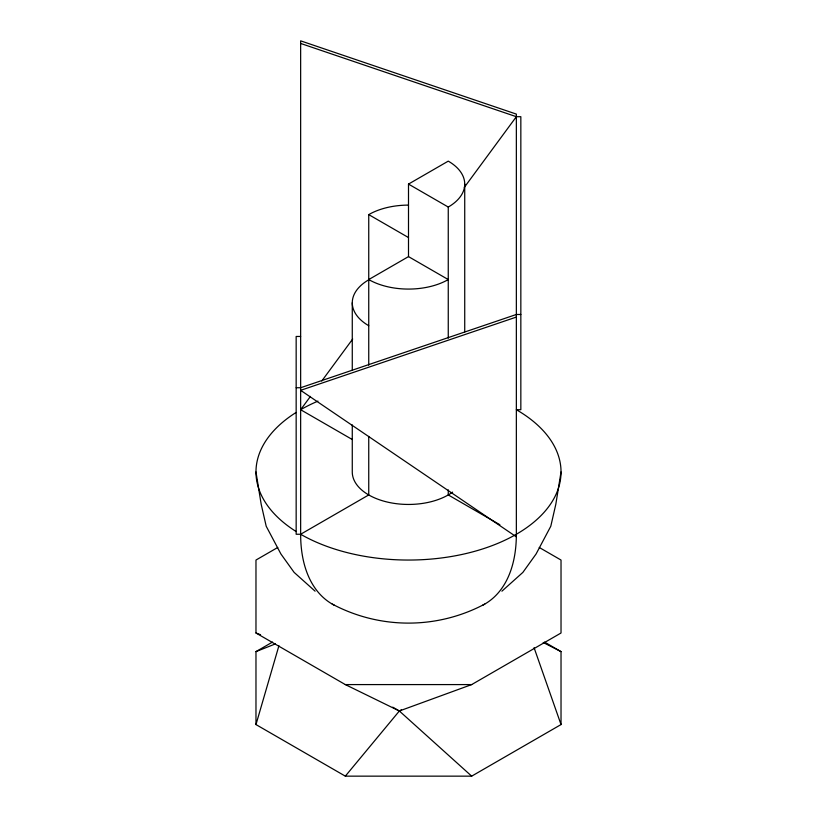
<?xml version="1.0" encoding="UTF-8"?>
<svg xmlns="http://www.w3.org/2000/svg" width="817" height="817" viewBox="0 0 817 817"><rect width="100%" height="100%" fill="white"/><g stroke="black" fill="none" stroke-linecap="round" stroke-linejoin="round"><path stroke-width="1.23" d="M561.024 471.991L555.826 504.222L550.801 526.23L536.085 553.987L522.89 572.38L501.904 591.181M544.479 642.06L561.024 651.619L561.024 724.567L471.675 776.15L345.325 776.15L255.976 724.567L278.924 645.716M352.27 439.515L300.646 409.715L310.45 396.398M321.765 381.028L352.689 339.024M464.311 187.389L516.354 116.698L520.837 116.698L520.837 409.715L516.354 409.715A152.524 88.062 0 0 1 516.354 534.257A152.524 88.062 60 0 1 482.653 605.234M345.325 776.15L399.35 710.994L401.545 709.728M408.5 256.609L448.257 279.567A56.23 32.466 0 0 1 368.743 279.567L408.5 256.609L408.5 184.091L448.257 161.133A56.23 32.466 0 0 1 448.257 207.048L448.257 338.187M277.77 547.461L255.976 560.043L255.976 633.001L345.325 684.585L399.35 710.994L471.675 776.15M300.646 336.461L296.163 336.461L296.163 534.257L300.646 534.257L368.743 494.939L368.743 436.411M255.976 724.567L255.976 651.619L272.521 642.06M392.722 707.165L399.35 710.994L471.675 684.585L561.024 633.001L561.024 560.043L539.23 547.461M484.757 604.08C437.034 629.447 379.966 629.447 332.243 604.08M255.976 651.619L275.411 643.898M516.354 317.078L300.646 390.332L516.354 536.84L516.354 114.104L300.646 40.85L300.646 534.257A152.524 88.062 -60 0 0 334.347 605.234M520.837 314.484L516.354 314.484L300.646 387.738L296.163 387.738M345.325 684.585L471.675 684.585M300.646 43.444L516.354 116.698M255.976 633.001L260.552 634.727M543.213 642.489L561.024 651.619M408.5 184.091L448.257 207.048M368.743 365.168L368.743 214.616L408.5 237.563M499.881 524.739L448.257 494.939L448.257 489.843M315.096 591.181L294.11 572.38L280.915 553.987L266.199 526.23L261.174 504.222L255.976 471.991M534.063 647.667L561.024 724.567M464.73 184.091L464.73 331.855M352.27 302.77L352.27 370.203M352.27 424.911L352.27 471.991A56.23 32.466 0 0 0 390.036 502.649A56.23 32.466 0 0 0 452.608 492.12M515.343 534.829A152.524 88.062 0 0 1 300.646 534.257M296.081 531.499A152.524 88.062 0 0 1 296.081 412.473M300.646 409.715A152.524 88.062 0 0 1 317.946 401.127M368.743 214.616A56.23 32.466 0 0 1 408.5 205.108M368.743 325.717A56.23 32.466 0 0 1 368.743 279.812"/></g></svg>
